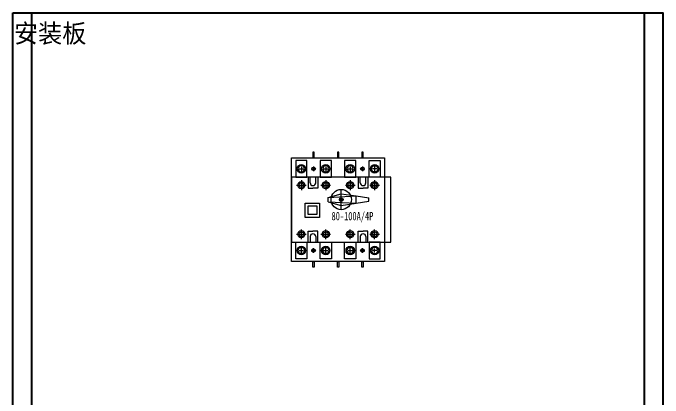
# Model space of a CAD drawing. Extents: x 400802 to 401502, y 311196 to 312996.
# Drawn here: x 400802 to 401502, y 312581 to 312996 of the extents above; entities that cross this region are included whole.
import ezdxf
from ezdxf.enums import TextEntityAlignment as Align

# ---------------------------------------------------------------- set-up
doc = ezdxf.new("R2010")
doc.units = 0
doc.header["$MEASUREMENT"] = 0
doc.linetypes.add('DASHED', pattern=[0.75, 0.5, -0.25])
doc.layers.add('布置图', color=30, linetype='Continuous')
doc.layers.add('细线', color=7, linetype='Continuous', lineweight=0)

# ---------------------------------------------------------------- blocks, each defined once
blk = doc.blocks.new('Manufacturer光辉PartName隔离开关Series100ShellFrameLimitingCurrentRemarkPartTypeMinCurrent16MaxCurrent100Poles4PMinPower0MaxPower0LibType2DelFlgfalseUpdateDate')
at = {"layer": '细线', "color": 7, "transparency": 33554687}
for p, q in [((-41.8, 44), (-37.14, 44)), ((-39.47, 46.33), (-39.47, 41.67)), ((-28.93, 44), (-23.7, 44)), ((-26.31, 46.62), (-26.31, 41.38)), ((-15.48, 44), (-10.83, 44)), ((-13.16, 46.33), (-13.16, 41.67)), ((10.83, 44), (15.48, 44)), ((13.16, 46.33), (13.16, 41.67)), ((23.7, 44), (28.93, 44)), ((26.31, 46.62), (26.31, 41.38)), ((41.8, 44), (37.14, 44)), ((39.47, 46.33), (39.47, 41.67)), ((-32.3, 35), (-32.3, 23.19)), ((-30, 29), (-30, 35)), ((-24, 29), (-24, 35)), ((-21.7, 35), (-21.7, 23.19)), ((21.7, 35), (21.7, 23.19)), ((24, 29), (24, 35)), ((30, 29), (30, 35)), ((32.3, 35), (32.3, 23.19)), ((-39.47, 31.68), (-39.47, 21.2)), ((-13.16, 31.68), (-13.16, 21.2)), ((13.16, 31.68), (13.16, 21.2)), ((39.47, 31.68), (39.47, 21.2)), ((-44.71, 26.44), (-34.24, 26.44)), ((-32.3, 23.19), (-27, 23.19)), ((-21.7, 23.19), (-27, 23.19)), ((-18.39, 26.44), (-7.92, 26.44)), ((3.5, 0), (3.5, 21.82)), ((7.92, 26.44), (18.39, 26.44)), ((21.7, 23.19), (27, 23.19)), ((32.3, 23.19), (27, 23.19)), ((34.24, 26.44), (44.71, 26.44)), ((-10.49, 13.24), (3.5, 17.21)), ((-10.49, 13.24), (19.47, 14.84)), ((3.5, 17.21), (19.47, 14.84)), ((19.47, 6.98), (19.47, 14.84)), ((19.47, 14.84), (33.17, 12.8)), ((-10.49, 8.59), (-10.49, 13.24)), ((-10.49, 8.59), (3.5, 4.61)), ((-10.49, 8.59), (19.47, 6.98)), ((0.88, 10.91), (6.12, 10.91)), ((3.5, 8.29), (3.5, 13.53)), ((19.47, 6.98), (33.17, 9.02)), ((33.17, 9.02), (33.17, 12.8)), ((3.5, 4.61), (19.47, 6.98)), ((-44.71, -26.44), (-34.24, -26.44)), ((-39.47, -31.68), (-39.47, -21.2)), ((-32.3, -35), (-32.3, -23.19)), ((-32.3, -23.19), (-27, -23.19)), ((-21.7, -23.19), (-27, -23.19)), ((-21.7, -35), (-21.7, -23.19)), ((-18.39, -26.44), (-7.92, -26.44)), ((-13.16, -31.68), (-13.16, -21.2)), ((7.92, -26.44), (18.39, -26.44)), ((13.16, -31.68), (13.16, -21.2)), ((21.7, -35), (21.7, -23.19)), ((21.7, -23.19), (27, -23.19)), ((32.3, -23.19), (27, -23.19)), ((32.3, -35), (32.3, -23.19)), ((34.24, -26.44), (44.71, -26.44)), ((39.47, -31.68), (39.47, -21.2)), ((-30, -29), (-30, -35)), ((-24, -29), (-24, -35)), ((24, -29), (24, -35)), ((30, -29), (30, -35)), ((-39.47, -46.33), (-39.47, -41.67)), ((-26.31, -46.62), (-26.31, -41.38)), ((-13.16, -46.33), (-13.16, -41.67)), ((13.16, -46.33), (13.16, -41.67)), ((26.31, -46.62), (26.31, -41.38)), ((39.47, -46.33), (39.47, -41.67)), ((-41.8, -44), (-37.14, -44)), ((-28.93, -44), (-23.7, -44)), ((-15.48, -44), (-10.83, -44)), ((10.83, -44), (15.48, -44)), ((23.7, -44), (28.93, -44)), ((41.8, -44), (37.14, -44))]:
    blk.add_line(p, q, dxfattribs=at)
for points in [[(-50, 56), (50, 56), (50, -56), (-50, -56)], [(-26.99, 56), (-25.59, 56), (-25.59, 62), (-26.99, 62)], [(-0.68, 56), (0.73, 56), (0.73, 62), (-0.68, 62)], [(25.63, 56), (27.04, 56), (27.04, 62), (25.63, 62)], [(-45.47, 35), (-33.47, 35), (-33.47, 53), (-45.47, 53)], [(-19.16, 35), (-7.16, 35), (-7.16, 53), (-19.16, 53)], [(7.16, 35), (19.16, 35), (19.16, 53), (7.16, 53)], [(45.47, 35), (33.47, 35), (33.47, 53), (45.47, 53)], [(-37.64, 40.83), (-35.82, 44), (-37.64, 47.17), (-41.3, 47.17), (-43.13, 44), (-41.3, 40.83)], [(-11.33, 40.83), (-9.5, 44), (-11.33, 47.17), (-14.99, 47.17), (-16.81, 44), (-14.99, 40.83)], [(14.99, 40.83), (16.81, 44), (14.99, 47.17), (11.33, 47.17), (9.5, 44), (11.33, 40.83)], [(37.64, 40.83), (35.82, 44), (37.64, 47.17), (41.3, 47.17), (43.13, 44), (41.3, 40.83)], [(-50, -35), (57, -35), (57, 35), (-50, 35)], [(-35.25, 7.12), (-19.86, 7.12), (-19.86, -8.27), (-35.25, -8.27)], [(-32.25, 4.12), (-22.86, 4.12), (-22.86, -5.27), (-32.25, -5.27)], [(-45.47, -35), (-33.47, -35), (-33.47, -53), (-45.47, -53)], [(-19.16, -35), (-7.16, -35), (-7.16, -53), (-19.16, -53)], [(7.16, -35), (19.16, -35), (19.16, -53), (7.16, -53)], [(45.47, -35), (33.47, -35), (33.47, -53), (45.47, -53)], [(-37.64, -40.83), (-35.82, -44), (-37.64, -47.17), (-41.3, -47.17), (-43.13, -44), (-41.3, -40.83)], [(-11.33, -40.83), (-9.5, -44), (-11.33, -47.17), (-14.99, -47.17), (-16.81, -44), (-14.99, -40.83)], [(14.99, -40.83), (16.81, -44), (14.99, -47.17), (11.33, -47.17), (9.5, -44), (11.33, -40.83)], [(37.64, -40.83), (35.82, -44), (37.64, -47.17), (41.3, -47.17), (43.13, -44), (41.3, -40.83)], [(-26.99, -56), (-25.59, -56), (-25.59, -62), (-26.99, -62)], [(-0.68, -56), (0.73, -56), (0.73, -62), (-0.68, -62)], [(25.63, -56), (27.04, -56), (27.04, -62), (25.63, -62)]]:
    blk.add_lwpolyline(points, close=True, dxfattribs=at)
for centre, radius in [((-39.47, 44), 4.54), ((-26.31, 44), 1.94), ((-26.31, 44), 1.28), ((-13.16, 44), 4.54), ((13.16, 44), 4.54), ((26.31, 44), 1.94), ((26.31, 44), 1.28), ((39.47, 44), 4.54), ((-39.47, 26.44), 3.88), ((-39.47, 26.44), 2.55), ((-13.16, 26.44), 3.88), ((-13.16, 26.44), 2.55), ((13.16, 26.44), 3.88), ((13.16, 26.44), 2.55), ((39.47, 26.44), 3.88), ((39.47, 26.44), 2.55), ((3.5, 10.91), 10.91), ((3.5, 10.91), 1.94), ((3.5, 10.91), 1.28), ((-39.47, -26.44), 3.88), ((-39.47, -26.44), 2.55), ((-13.16, -26.44), 3.88), ((-13.16, -26.44), 2.55), ((13.16, -26.44), 3.88), ((13.16, -26.44), 2.55), ((39.47, -26.44), 3.88), ((39.47, -26.44), 2.55), ((-39.47, -44), 4.54), ((-13.16, -44), 4.54), ((13.16, -44), 4.54), ((39.47, -44), 4.54), ((-26.31, -44), 1.94), ((-26.31, -44), 1.28), ((26.31, -44), 1.94), ((26.31, -44), 1.28)]:
    blk.add_circle(centre, radius, dxfattribs=at)
for centre, start, end in [((-27, 29), 180, 0), ((27, 29), 180, 0), ((-27, -29), 0, 180), ((27, -29), 0, 180)]:
    blk.add_arc(centre, 3, start, end, dxfattribs=at)
at = {"layer": '细线', "color": 7, "transparency": 33554687, "insert": (-34.45, -2.42), "char_height": 9, "width": 100, "attachment_point": 1}
blk.add_mtext('\\pxqc;{\\fFangSong_GB2312|b0|i0|c134|p49;\\W0.7;80-100A/4P}', dxfattribs=at)

msp = doc.modelspace()

# ---------------------------------------------------------------- linework, layer by layer
at = {"color": 2}
for points in [[(400801.8, 312995.67), (400821.8, 312995.67), (400821.8, 311195.67), (400801.8, 311195.67)], [(401481.8, 312995.67), (401501.8, 312995.67), (401501.8, 311195.67), (401481.8, 311195.67)]]:
    msp.add_lwpolyline(points, close=True, dxfattribs=at)
at = {"layer": '布置图', "linetype": 'DASHED'}
msp.add_lwpolyline([(400801.8, 312995.67), (401501.8, 312995.67), (401501.8, 311195.67), (400801.8, 311195.67)], close=True, dxfattribs=at)

# ---------------------------------------------------------------- block references
msp.add_blockref('Manufacturer光辉PartName隔离开关Series100ShellFrameLimitingCurrentRemarkPartTypeMinCurrent16MaxCurrent100Poles4PMinPower0MaxPower0LibType2DelFlgfalseUpdateDate', (401151.8, 312783.67))

# ---------------------------------------------------------------- texts
at = {"color": 0}
msp.add_text('安装板', height=20, dxfattribs=at).set_placement((400802.8, 312973.67), align=Align.MIDDLE_LEFT)

doc.saveas('drawing.dxf')
